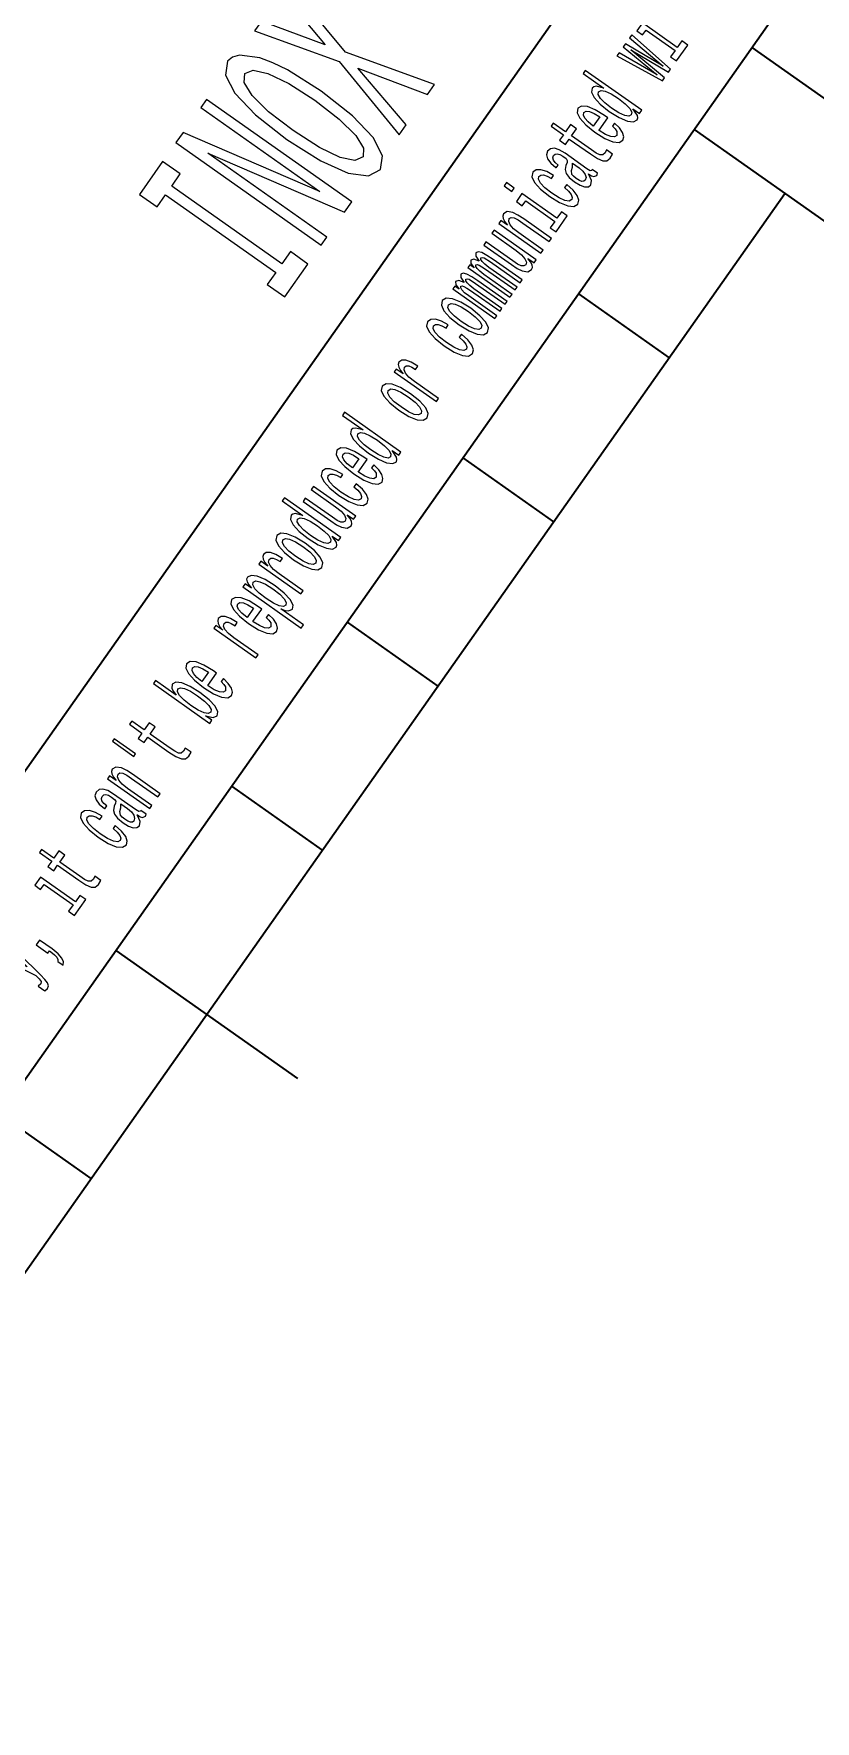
# Model space of a CAD drawing. Extents: x -102847 to 46781, y 197 to 139301.
# Drawn here: x 24826 to 32299, y 36556 to 52688 of the extents above; entities that cross this region are included whole.
import ezdxf

# ---------------------------------------------------------------- set-up
doc = ezdxf.new("R2010")
doc.units = 0

# ---------------------------------------------------------------- blocks, each defined once
blk = doc.blocks.new('Eletronics Cover 2 Upper')
at = {"color": 7, "lineweight": 35}
for p, q in [((220, 14), (385, 14)), ((10, 10), (410, 10)), ((220, 10), (410, 10)), ((110, 7.5), (310, 7.5))]:
    blk.add_line(p, q, dxfattribs=at)
at = {"color": 7, "lineweight": 35, "ltscale": 0.0625}
for p, q in [((250, 10), (250, 7.5)), ((270, 10), (270, 7.5)), ((280, 10), (280, 7.5)), ((290, 10), (290, 7.5)), ((300, 10), (300, 7.5))]:
    blk.add_line(p, q, dxfattribs=at)
at = {"color": 7, "lineweight": 35, "ltscale": 0.125}
for p, q in [((260, 10), (260, 5)), ((310, 10), (310, 5))]:
    blk.add_line(p, q, dxfattribs=at)
at = {"color": 7, "lineweight": 35, "ltscale": 0.1875}
blk.add_line((315, 10), (315, 2.5), dxfattribs=at)
at = {"color": 7, "lineweight": 13}
for points in [[(292.181549, 15.84438), (291.443817, 15.84438), (291.443817, 15.36023), (293.449585, 15.36023), (293.449585, 15.84438), (292.711823, 15.84438), (292.711823, 18.87608), (293.449585, 18.87608), (293.449585, 19.360229), (291.443817, 19.360229), (291.443817, 18.87608), (292.181549, 18.87608)], [(294.602325, 15.36023), (295.080688, 15.36023), (295.080688, 18.639769), (296.613831, 15.36023), (297.23056, 15.36023), (297.23056, 19.360229), (296.746399, 19.360229), (296.746399, 16.080692), (295.23056, 19.360229), (294.602325, 19.360229)], [(297.904907, 17.360229), (298.008667, 16.461096), (298.30835, 15.798271), (298.775208, 15.389049), (299.386169, 15.25072), (299.991364, 15.389049), (300.463989, 15.798271), (300.757935, 16.461096), (300.867432, 17.360229), (300.757935, 18.253601), (300.631134, 18.616714), (300.463989, 18.916426), (299.991364, 19.325649), (299.703186, 19.429394), (299.386169, 19.46974), (298.76947, 19.325649), (298.302612, 18.92219), (298.008667, 18.259365)], [(301.328552, 15.36023), (301.933716, 15.36023), (302.850159, 16.979828), (303.783875, 15.36023), (304.394806, 15.36023), (303.144104, 17.417868), (304.331421, 19.365993), (303.749298, 19.365993), (302.867432, 17.884726), (302.002899, 19.365993), (301.397705, 19.365993), (302.579254, 17.412104)], [(298.458221, 17.360229), (298.521606, 18.057636), (298.711823, 18.570604), (299.005768, 18.881844), (299.386169, 18.991354), (299.760803, 18.881844), (300.054749, 18.564842), (300.244965, 18.051872), (300.314117, 17.360229), (300.244965, 16.662825), (300.054749, 16.149857), (299.760803, 15.838616), (299.386169, 15.73487), (299.005768, 15.838616), (298.711823, 16.149857), (298.521606, 16.657061)], [(261.793945, 12.173991), (261.793945, 11.59258), (261.806915, 11.404539), (261.867432, 11.274856), (261.988464, 11.199207), (262.193787, 11.173271), (262.418579, 11.184078), (262.418579, 11.348343), (262.254333, 11.335375), (262.105194, 11.352666), (262.025208, 11.4067), (261.990631, 11.497478), (261.984131, 11.625), (261.984131, 12.173991), (262.418579, 12.173991), (262.418579, 12.336096), (261.984131, 12.336096), (261.984131, 12.675432), (261.793945, 12.675432), (261.793945, 12.336096), (261.465424, 12.336096), (261.465424, 12.173991)], [(268.420746, 12.768372), (268.420746, 12.180475), (268.565552, 12.180475), (268.565552, 12.768372)], [(269.600861, 12.173991), (269.600861, 11.59258), (269.613831, 11.404539), (269.674347, 11.274856), (269.79538, 11.199207), (270.000702, 11.173271), (270.225494, 11.184078), (270.225494, 11.348343), (270.061218, 11.335375), (269.912079, 11.352666), (269.832123, 11.4067), (269.797546, 11.497478), (269.791046, 11.625), (269.791046, 12.173991), (270.225494, 12.173991), (270.225494, 12.336096), (269.791046, 12.336096), (269.791046, 12.675432), (269.600861, 12.675432), (269.600861, 12.336096), (269.272339, 12.336096), (269.272339, 12.173991)], [(272.127502, 11.393732), (272.268005, 11.227305), (272.460358, 11.173271), (272.641907, 11.214337), (272.786743, 11.337536), (272.877502, 11.534222), (272.912079, 11.79575), (272.877502, 12.057277), (272.784576, 12.251801), (272.641907, 12.372839), (272.460358, 12.416066), (272.270142, 12.359871), (272.192352, 12.290707), (272.127502, 12.197767), (272.127502, 12.766211), (271.937317, 12.766211), (271.937317, 11.214337), (272.127502, 11.214337)], [(283.070587, 11.393732), (283.070587, 11.214337), (283.260773, 11.214337), (283.260773, 12.766211), (283.072754, 12.766211), (283.072754, 12.197767), (282.927917, 12.362032), (282.839294, 12.400937), (282.737732, 12.416066), (282.554016, 12.372839), (282.411346, 12.251801), (282.31842, 12.057277), (282.286011, 11.79575), (282.31842, 11.534222), (282.411346, 11.337536), (282.554016, 11.214337), (282.737732, 11.173271), (282.839294, 11.188401), (282.930084, 11.227305)], [(288.275208, 11.393732), (288.275208, 11.214337), (288.465393, 11.214337), (288.465393, 12.766211), (288.277344, 12.766211), (288.277344, 12.197767), (288.132538, 12.362032), (288.043915, 12.400937), (287.942322, 12.416066), (287.758606, 12.372839), (287.615967, 12.251801), (287.523041, 12.057277), (287.490601, 11.79575), (287.523041, 11.534222), (287.615967, 11.337536), (287.758606, 11.214337), (287.942322, 11.173271), (288.043915, 11.188401), (288.134705, 11.227305)], [(302.462524, 12.766211), (302.261536, 12.766211), (302.261536, 12.550073), (302.462524, 12.550073)], [(306.033142, 12.173991), (306.033142, 11.59258), (306.046112, 11.404539), (306.106628, 11.274856), (306.227661, 11.199207), (306.433014, 11.173271), (306.657776, 11.184078), (306.657776, 11.348343), (306.49353, 11.335375), (306.344391, 11.352666), (306.264404, 11.4067), (306.229828, 11.497478), (306.223358, 11.625), (306.223358, 12.173991), (306.657776, 12.173991), (306.657776, 12.336096), (306.223358, 12.336096), (306.223358, 12.675432), (306.033142, 12.675432), (306.033142, 12.336096), (305.70462, 12.336096), (305.70462, 12.173991)], [(309.093689, 11.393732), (309.093689, 11.214337), (309.283875, 11.214337), (309.283875, 12.766211), (309.095825, 12.766211), (309.095825, 12.197767), (308.951019, 12.362032), (308.862396, 12.400937), (308.760803, 12.416066), (308.577087, 12.372839), (308.434448, 12.251801), (308.341522, 12.057277), (308.309082, 11.79575), (308.341522, 11.534222), (308.434448, 11.337536), (308.577087, 11.214337), (308.760803, 11.173271), (308.862396, 11.188401), (308.953186, 11.227305)], [(257.114563, 12.375), (256.781708, 11.419669), (256.455322, 12.375), (256.247833, 12.375), (256.688751, 11.149496), (256.649841, 11.041427), (256.589355, 10.967939), (256.487762, 10.944164), (256.312683, 10.965778), (256.312683, 10.782061), (256.496399, 10.76477), (256.628235, 10.782061), (256.721191, 10.836095), (256.788177, 10.929035), (256.846558, 11.065202), (257.317719, 12.375)], [(260.819153, 11.37428), (260.819153, 12.336096), (260.330688, 12.336096), (260.330688, 12.173991), (260.628967, 12.173991), (260.628967, 11.37428), (260.239899, 11.37428), (260.239899, 11.214337), (261.212524, 11.214337), (261.212524, 11.37428)], [(264.880402, 11.990274), (265.06842, 11.990274), (265.029541, 12.163185), (264.936584, 12.299352), (264.791779, 12.383646), (264.603729, 12.416066), (264.39624, 12.372839), (264.238464, 12.251801), (264.139038, 12.055116), (264.104462, 11.791427), (264.136871, 11.5299), (264.234131, 11.335375), (264.387604, 11.214337), (264.59726, 11.173271), (264.783142, 11.205692), (264.927948, 11.29647), (265.027374, 11.439121), (265.070587, 11.629323), (264.889038, 11.629323), (264.856628, 11.508286), (264.796112, 11.417507), (264.709656, 11.361311), (264.603729, 11.34402), (264.471893, 11.372118), (264.376801, 11.458573), (264.31842, 11.599064), (264.298981, 11.797911), (264.31842, 11.992435), (264.378967, 12.132925), (264.476227, 12.21938), (264.603729, 12.24964), (264.716125, 12.230187), (264.800415, 12.180475), (264.856628, 12.098343)], [(266.131836, 11.365634), (266.131836, 11.35915), (266.142639, 11.285663), (266.175049, 11.233789), (266.311218, 11.192723), (266.417145, 11.210014), (266.417145, 11.356989), (266.371765, 11.350505), (266.311218, 11.378602), (266.300415, 11.465057), (266.300415, 12.065923), (266.274475, 12.21938), (266.198853, 12.32745), (266.066986, 12.392291), (265.881104, 12.416066), (265.699554, 12.39013), (265.565552, 12.316643), (265.481262, 12.202089), (265.453156, 12.050793), (265.453156, 12.037825), (265.623901, 12.037825), (265.639038, 12.128603), (265.686584, 12.193444), (265.764404, 12.232349), (265.874634, 12.247478), (265.98053, 12.236671), (266.056183, 12.204251), (266.101563, 12.148055), (266.116699, 12.070245), (266.108063, 11.979467), (266.073486, 11.934078), (265.98703, 11.912464), (265.824921, 11.895173), (265.639038, 11.856268), (265.507202, 11.787104), (265.429382, 11.679035), (265.405609, 11.519093), (265.427216, 11.376441), (265.494232, 11.270534), (265.602295, 11.20353), (265.751434, 11.179755), (265.952454, 11.225144)], [(266.7435, 11.214337), (266.933716, 11.214337), (266.933716, 11.884366), (266.953156, 12.037825), (267.015839, 12.150216), (267.113098, 12.21938), (267.242798, 12.245317), (267.346527, 12.223703), (267.411377, 12.165346), (267.443787, 12.068084), (267.45459, 11.938401), (267.45459, 11.214337), (267.644806, 11.214337), (267.644806, 11.977305), (267.636169, 12.130764), (267.59726, 12.258286), (267.469727, 12.375), (267.270874, 12.416066), (267.160645, 12.400937), (267.067719, 12.359871), (266.987732, 12.290707), (266.925049, 12.197767), (266.925049, 12.375), (266.7435, 12.375)], [(272.71756, 11.79575), (272.695953, 11.601225), (272.637604, 11.458573), (272.544647, 11.372118), (272.427948, 11.34402), (272.300415, 11.372118), (272.207489, 11.458573), (272.149109, 11.599064), (272.129669, 11.79575), (272.149109, 11.990274), (272.207489, 12.130764), (272.300415, 12.215057), (272.427948, 12.245317), (272.544647, 12.215057), (272.637604, 12.128603), (272.695953, 11.988112)], [(273.41568, 11.739553), (274.176483, 11.739553), (274.17865, 11.82817), (274.144073, 12.076729), (274.048981, 12.262609), (273.897675, 12.375), (273.696655, 12.416066), (273.5, 12.372839), (273.348694, 12.251801), (273.251434, 12.055116), (273.216858, 11.79575), (273.249268, 11.5299), (273.346527, 11.335375), (273.495667, 11.214337), (273.690186, 11.173271), (273.858765, 11.201369), (273.997101, 11.274856), (274.098694, 11.391571), (274.157043, 11.547191), (273.968994, 11.547191), (273.930115, 11.460735), (273.873901, 11.395893), (273.713959, 11.34402), (273.590759, 11.367796), (273.497833, 11.443444), (273.437317, 11.566643), (273.41568, 11.733069)], [(273.41568, 11.899496), (273.439453, 12.048632), (273.497833, 12.158862), (273.586426, 12.225864), (273.703156, 12.24964), (273.817719, 12.225864), (273.906311, 12.158862), (273.960358, 12.048632), (273.979797, 11.899496)], [(275.922882, 11.214337), (276.113098, 11.214337), (276.113098, 11.877882), (276.132538, 12.037825), (276.190918, 12.152378), (276.286011, 12.221542), (276.413513, 12.245317), (276.508636, 12.230187), (276.579956, 12.18696), (276.623169, 12.113473), (276.638306, 12.01405), (276.830688, 12.01405), (276.804749, 12.189121), (276.733398, 12.314482), (276.614532, 12.39013), (276.452423, 12.416066), (276.342194, 12.398775), (276.247101, 12.355548), (276.162811, 12.282061), (276.095795, 12.182637), (276.095795, 12.375), (275.922882, 12.375)], [(277.319153, 11.739553), (278.079956, 11.739553), (278.082123, 11.82817), (278.047546, 12.076729), (277.952423, 12.262609), (277.801147, 12.375), (277.600128, 12.416066), (277.403442, 12.372839), (277.252136, 12.251801), (277.154877, 12.055116), (277.1203, 11.79575), (277.15271, 11.5299), (277.249969, 11.335375), (277.399109, 11.214337), (277.593628, 11.173271), (277.762238, 11.201369), (277.900543, 11.274856), (278.002136, 11.391571), (278.060486, 11.547191), (277.872467, 11.547191), (277.833557, 11.460735), (277.777344, 11.395893), (277.617401, 11.34402), (277.494202, 11.367796), (277.401276, 11.443444), (277.340759, 11.566643), (277.319153, 11.733069)], [(277.319153, 11.899496), (277.342926, 12.048632), (277.401276, 12.158862), (277.489899, 12.225864), (277.606598, 12.24964), (277.721161, 12.225864), (277.809784, 12.158862), (277.8638, 12.048632), (277.88327, 11.899496)], [(278.63327, 12.195605), (278.63327, 12.375), (278.443054, 12.375), (278.443054, 10.76477), (278.63327, 10.76477), (278.63327, 11.391571), (278.700256, 11.289986), (278.775909, 11.222982), (278.966125, 11.173271), (279.147675, 11.214337), (279.290314, 11.337536), (279.38327, 11.532061), (279.417847, 11.79575), (279.38327, 12.057277), (279.290314, 12.251801), (279.147675, 12.372839), (278.966125, 12.416066), (278.862366, 12.403098), (278.773743, 12.362032), (278.69812, 12.292868)], [(278.933685, 11.34402), (278.806183, 11.372118), (278.713226, 11.458573), (278.654877, 11.599064), (278.635437, 11.79575), (278.654877, 11.990274), (278.713226, 12.130764), (278.806183, 12.215057), (278.933685, 12.245317), (279.050415, 12.215057), (279.143341, 12.128603), (279.201721, 11.988112), (279.223328, 11.79575), (279.201721, 11.601225), (279.143341, 11.458573), (279.050415, 11.372118)], [(279.826355, 11.214337), (280.016541, 11.214337), (280.016541, 11.877882), (280.036011, 12.037825), (280.09436, 12.152378), (280.189453, 12.221542), (280.316986, 12.245317), (280.412079, 12.230187), (280.483398, 12.18696), (280.526642, 12.113473), (280.541748, 12.01405), (280.734131, 12.01405), (280.708191, 12.189121), (280.636871, 12.314482), (280.517975, 12.39013), (280.355896, 12.416066), (280.245667, 12.398775), (280.150543, 12.355548), (280.066254, 12.282061), (279.999268, 12.182637), (279.999268, 12.375), (279.826355, 12.375)], [(280.999969, 11.793588), (281.034546, 11.5299), (281.133972, 11.335375), (281.291748, 11.214337), (281.503571, 11.173271), (281.713226, 11.214337), (281.871002, 11.333214), (281.970428, 11.527738), (282.007172, 11.793588), (281.970428, 12.057277), (281.871002, 12.253963), (281.713226, 12.372839), (281.503571, 12.416066), (281.291748, 12.372839), (281.133972, 12.251801), (281.034546, 12.057277)], [(281.194489, 11.79575), (281.213959, 11.990274), (281.274475, 12.130764), (281.371735, 12.217219), (281.503571, 12.247478), (281.63327, 12.217219), (281.73053, 12.132925), (281.791046, 11.990274), (281.812653, 11.79575), (281.791046, 11.599064), (281.73053, 11.456412), (281.63327, 11.369957), (281.503571, 11.341859), (281.371735, 11.369957), (281.274475, 11.456412), (281.213959, 11.599064)], [(282.770142, 12.245317), (282.895508, 12.215057), (282.990601, 12.130764), (283.046814, 11.990274), (283.06842, 11.79575), (283.046814, 11.599064), (282.990601, 11.458573), (282.895508, 11.372118), (282.770142, 11.34402), (282.651276, 11.372118), (282.560486, 11.458573), (282.499969, 11.601225), (282.48053, 11.79575), (282.499969, 11.988112), (282.560486, 12.128603), (282.651276, 12.215057)], [(284.553284, 12.375), (284.363098, 12.375), (284.363098, 11.704971), (284.341461, 11.549352), (284.278778, 11.43696), (284.181519, 11.367796), (284.054016, 11.346182), (283.952423, 11.363473), (283.887573, 11.415346), (283.85083, 11.503963), (283.842194, 11.629323), (283.842194, 12.375), (283.651978, 12.375), (283.651978, 11.612032), (283.658478, 11.458573), (283.699524, 11.331052), (283.82489, 11.214337), (284.025909, 11.173271), (284.133972, 11.188401), (284.226929, 11.227305), (284.306885, 11.294309), (284.371735, 11.391571), (284.371735, 11.214337), (284.553284, 11.214337)], [(285.698822, 11.990274), (285.886841, 11.990274), (285.847961, 12.163185), (285.755005, 12.299352), (285.610199, 12.383646), (285.42215, 12.416066), (285.214661, 12.372839), (285.056885, 12.251801), (284.957458, 12.055116), (284.922882, 11.791427), (284.955292, 11.5299), (285.052551, 11.335375), (285.206024, 11.214337), (285.41568, 11.173271), (285.601563, 11.205692), (285.746368, 11.29647), (285.845795, 11.439121), (285.889038, 11.629323), (285.707458, 11.629323), (285.675049, 11.508286), (285.614532, 11.417507), (285.528076, 11.361311), (285.42215, 11.34402), (285.290314, 11.372118), (285.195221, 11.458573), (285.136841, 11.599064), (285.117401, 11.797911), (285.136841, 11.992435), (285.197388, 12.132925), (285.294647, 12.21938), (285.42215, 12.24964), (285.534546, 12.230187), (285.618835, 12.180475), (285.675049, 12.098343)], [(286.427216, 11.739553), (287.188019, 11.739553), (287.190186, 11.82817), (287.155579, 12.076729), (287.060486, 12.262609), (286.90918, 12.375), (286.708191, 12.416066), (286.511505, 12.372839), (286.360199, 12.251801), (286.262939, 12.055116), (286.228363, 11.79575), (286.260773, 11.5299), (286.358032, 11.335375), (286.507172, 11.214337), (286.701691, 11.173271), (286.8703, 11.201369), (287.008606, 11.274856), (287.110199, 11.391571), (287.168579, 11.547191), (286.98053, 11.547191), (286.94162, 11.460735), (286.885437, 11.395893), (286.725464, 11.34402), (286.602295, 11.367796), (286.509338, 11.443444), (286.448822, 11.566643), (286.427216, 11.733069)], [(286.427216, 11.899496), (286.450989, 12.048632), (286.509338, 12.158862), (286.597961, 12.225864), (286.714661, 12.24964), (286.829224, 12.225864), (286.917847, 12.158862), (286.971863, 12.048632), (286.991333, 11.899496)], [(287.974762, 12.245317), (288.100128, 12.215057), (288.195221, 12.130764), (288.251404, 11.990274), (288.273041, 11.79575), (288.251404, 11.599064), (288.195221, 11.458573), (288.100128, 11.372118), (287.974762, 11.34402), (287.855896, 11.372118), (287.765106, 11.458573), (287.70459, 11.601225), (287.68512, 11.79575), (287.70459, 11.988112), (287.765106, 12.128603), (287.855896, 12.215057)], [(290.108032, 11.793588), (290.142639, 11.5299), (290.242065, 11.335375), (290.399841, 11.214337), (290.611633, 11.173271), (290.821289, 11.214337), (290.979095, 11.333214), (291.078491, 11.527738), (291.115265, 11.793588), (291.078491, 12.057277), (290.979095, 12.253963), (290.821289, 12.372839), (290.611633, 12.416066), (290.399841, 12.372839), (290.242065, 12.251801), (290.142639, 12.057277)], [(290.302582, 11.79575), (290.322021, 11.990274), (290.382538, 12.130764), (290.479797, 12.217219), (290.611633, 12.247478), (290.741333, 12.217219), (290.838593, 12.132925), (290.899109, 11.990274), (290.920715, 11.79575), (290.899109, 11.599064), (290.838593, 11.456412), (290.741333, 11.369957), (290.611633, 11.341859), (290.479797, 11.369957), (290.382538, 11.456412), (290.322021, 11.599064)], [(291.536743, 11.214337), (291.726929, 11.214337), (291.726929, 11.877882), (291.746368, 12.037825), (291.804749, 12.152378), (291.899841, 12.221542), (292.027344, 12.245317), (292.122467, 12.230187), (292.193787, 12.18696), (292.237, 12.113473), (292.252136, 12.01405), (292.444519, 12.01405), (292.418579, 12.189121), (292.347229, 12.314482), (292.228363, 12.39013), (292.066254, 12.416066), (291.956024, 12.398775), (291.860931, 12.355548), (291.776642, 12.282061), (291.709625, 12.182637), (291.709625, 12.375), (291.536743, 12.375)], [(294.806885, 11.990274), (294.994934, 11.990274), (294.956055, 12.163185), (294.863098, 12.299352), (294.718292, 12.383646), (294.530243, 12.416066), (294.322754, 12.372839), (294.164978, 12.251801), (294.065552, 12.055116), (294.030975, 11.791427), (294.063385, 11.5299), (294.160645, 11.335375), (294.314117, 11.214337), (294.523773, 11.173271), (294.709656, 11.205692), (294.854462, 11.29647), (294.953888, 11.439121), (294.997101, 11.629323), (294.815552, 11.629323), (294.783142, 11.508286), (294.722595, 11.417507), (294.636169, 11.361311), (294.530243, 11.34402), (294.398407, 11.372118), (294.303284, 11.458573), (294.244934, 11.599064), (294.225494, 11.797911), (294.244934, 11.992435), (294.305481, 12.132925), (294.40271, 12.21938), (294.530243, 12.24964), (294.642639, 12.230187), (294.726929, 12.180475), (294.783142, 12.098343)], [(295.312683, 11.793588), (295.34726, 11.5299), (295.446686, 11.335375), (295.604462, 11.214337), (295.816284, 11.173271), (296.02594, 11.214337), (296.183716, 11.333214), (296.283142, 11.527738), (296.319885, 11.793588), (296.283142, 12.057277), (296.183716, 12.253963), (296.02594, 12.372839), (295.816284, 12.416066), (295.604462, 12.372839), (295.446686, 12.251801), (295.34726, 12.057277)], [(295.507202, 11.79575), (295.526642, 11.990274), (295.587158, 12.130764), (295.684418, 12.217219), (295.816284, 12.247478), (295.945953, 12.217219), (296.043213, 12.132925), (296.103729, 11.990274), (296.125366, 11.79575), (296.103729, 11.599064), (296.043213, 11.456412), (295.945953, 11.369957), (295.816284, 11.341859), (295.684418, 11.369957), (295.587158, 11.456412), (295.526642, 11.599064)], [(296.59436, 11.214337), (296.76944, 11.214337), (296.76944, 11.990274), (296.780243, 12.106989), (296.812683, 12.191282), (296.862366, 12.240994), (296.927216, 12.260447), (296.979095, 12.243155), (297.013672, 12.199928), (297.030975, 12.126441), (297.037445, 12.029179), (297.037445, 11.214337), (297.201721, 11.214337), (297.201721, 11.990274), (297.212524, 12.104827), (297.244934, 12.189121), (297.296814, 12.240994), (297.361664, 12.260447), (297.413544, 12.243155), (297.44812, 12.199928), (297.469727, 12.029179), (297.469727, 11.214337), (297.644806, 11.214337), (297.644806, 12.016211), (297.634003, 12.182637), (297.599426, 12.310159), (297.530243, 12.387968), (297.417847, 12.416066), (297.286011, 12.372839), (297.184448, 12.247478), (297.104462, 12.370678), (296.970459, 12.416066), (296.84726, 12.372839), (296.76297, 12.251801), (296.76297, 12.375), (296.59436, 12.375)], [(297.895538, 11.214337), (298.070618, 11.214337), (298.070618, 11.990274), (298.081421, 12.106989), (298.113831, 12.191282), (298.163544, 12.240994), (298.228394, 12.260447), (298.280243, 12.243155), (298.314819, 12.199928), (298.332123, 12.126441), (298.338623, 12.029179), (298.338623, 11.214337), (298.502869, 11.214337), (298.502869, 11.990274), (298.513672, 12.104827), (298.546112, 12.189121), (298.597961, 12.240994), (298.662811, 12.260447), (298.714691, 12.243155), (298.749268, 12.199928), (298.770874, 12.029179), (298.770874, 11.214337), (298.945953, 11.214337), (298.945953, 12.016211), (298.93515, 12.182637), (298.900574, 12.310159), (298.831421, 12.387968), (298.719025, 12.416066), (298.587158, 12.372839), (298.485596, 12.247478), (298.405609, 12.370678), (298.271606, 12.416066), (298.148407, 12.372839), (298.064117, 12.251801), (298.064117, 12.375), (297.895538, 12.375)], [(300.167145, 12.375), (299.976929, 12.375), (299.976929, 11.704971), (299.955322, 11.549352), (299.892639, 11.43696), (299.79538, 11.367796), (299.667847, 11.346182), (299.566284, 11.363473), (299.501434, 11.415346), (299.464691, 11.503963), (299.456055, 11.629323), (299.456055, 12.375), (299.265839, 12.375), (299.265839, 11.612032), (299.272339, 11.458573), (299.313416, 11.331052), (299.438751, 11.214337), (299.639771, 11.173271), (299.747833, 11.188401), (299.840759, 11.227305), (299.920746, 11.294309), (299.985596, 11.391571), (299.985596, 11.214337), (300.167145, 11.214337)], [(300.573486, 11.214337), (300.763672, 11.214337), (300.763672, 11.884366), (300.783142, 12.037825), (300.845825, 12.150216), (300.943085, 12.21938), (301.072754, 12.245317), (301.176514, 12.223703), (301.241364, 12.165346), (301.273773, 12.068084), (301.284576, 11.938401), (301.284576, 11.214337), (301.474792, 11.214337), (301.474792, 11.977305), (301.466125, 12.130764), (301.427246, 12.258286), (301.299713, 12.375), (301.100861, 12.416066), (300.990631, 12.400937), (300.897705, 12.359871), (300.817719, 12.290707), (300.755035, 12.197767), (300.755035, 12.375), (300.573486, 12.375)], [(302.456055, 11.37428), (302.456055, 12.336096), (301.96759, 12.336096), (301.96759, 12.173991), (302.265869, 12.173991), (302.265869, 11.37428), (301.876801, 11.37428), (301.876801, 11.214337), (302.849426, 11.214337), (302.849426, 11.37428)], [(303.914978, 11.990274), (304.103027, 11.990274), (304.064117, 12.163185), (303.971191, 12.299352), (303.826355, 12.383646), (303.638336, 12.416066), (303.430847, 12.372839), (303.273071, 12.251801), (303.173645, 12.055116), (303.139038, 11.791427), (303.171478, 11.5299), (303.268738, 11.335375), (303.42218, 11.214337), (303.631836, 11.173271), (303.817719, 11.205692), (303.962524, 11.29647), (304.061951, 11.439121), (304.105194, 11.629323), (303.923645, 11.629323), (303.891205, 11.508286), (303.830688, 11.417507), (303.744232, 11.361311), (303.638336, 11.34402), (303.50647, 11.372118), (303.411377, 11.458573), (303.353027, 11.599064), (303.333588, 11.797911), (303.353027, 11.992435), (303.413544, 12.132925), (303.510803, 12.21938), (303.638336, 12.24964), (303.750732, 12.230187), (303.835022, 12.180475), (303.891205, 12.098343)], [(305.166443, 11.365634), (305.166443, 11.35915), (305.177246, 11.285663), (305.209656, 11.233789), (305.345825, 11.192723), (305.451721, 11.210014), (305.451721, 11.356989), (305.406342, 11.350505), (305.345825, 11.378602), (305.335022, 11.465057), (305.335022, 12.065923), (305.309082, 12.21938), (305.233429, 12.32745), (305.101593, 12.392291), (304.91571, 12.416066), (304.734161, 12.39013), (304.600159, 12.316643), (304.515869, 12.202089), (304.487762, 12.050793), (304.487762, 12.037825), (304.658508, 12.037825), (304.673645, 12.128603), (304.721191, 12.193444), (304.799011, 12.232349), (304.909241, 12.247478), (305.015137, 12.236671), (305.09079, 12.204251), (305.136169, 12.148055), (305.151306, 12.070245), (305.142639, 11.979467), (305.108093, 11.934078), (305.021606, 11.912464), (304.859497, 11.895173), (304.673645, 11.856268), (304.541809, 11.787104), (304.463989, 11.679035), (304.440216, 11.519093), (304.461823, 11.376441), (304.528809, 11.270534), (304.636902, 11.20353), (304.786011, 11.179755), (304.98703, 11.225144)], [(307.245697, 11.739553), (308.0065, 11.739553), (308.008667, 11.82817), (307.97406, 12.076729), (307.878967, 12.262609), (307.727661, 12.375), (307.526672, 12.416066), (307.329987, 12.372839), (307.17868, 12.251801), (307.081421, 12.055116), (307.046844, 11.79575), (307.079254, 11.5299), (307.176514, 11.335375), (307.325653, 11.214337), (307.520172, 11.173271), (307.688782, 11.201369), (307.827087, 11.274856), (307.92868, 11.391571), (307.987061, 11.547191), (307.799011, 11.547191), (307.760101, 11.460735), (307.703918, 11.395893), (307.543945, 11.34402), (307.420776, 11.367796), (307.32782, 11.443444), (307.267303, 11.566643), (307.245697, 11.733069)], [(307.245697, 11.899496), (307.26947, 12.048632), (307.32782, 12.158862), (307.416443, 12.225864), (307.533142, 12.24964), (307.647705, 12.225864), (307.736328, 12.158862), (307.790344, 12.048632), (307.809814, 11.899496)], [(308.793243, 12.245317), (308.91861, 12.215057), (309.013702, 12.130764), (309.069885, 11.990274), (309.091522, 11.79575), (309.069885, 11.599064), (309.013702, 11.458573), (308.91861, 11.372118), (308.793243, 11.34402), (308.674377, 11.372118), (308.583588, 11.458573), (308.523071, 11.601225), (308.503601, 11.79575), (308.523071, 11.988112), (308.583588, 12.128603), (308.674377, 12.215057)], [(311.257233, 11.214337), (311.430115, 12.199928), (311.603027, 11.214337), (311.784607, 11.214337), (312.069885, 12.375), (311.886169, 12.375), (311.693817, 11.389409), (311.523071, 12.375), (311.335022, 12.375), (311.164276, 11.389409), (310.971924, 12.375), (310.790344, 12.375), (311.075684, 11.214337)], [(312.865295, 11.37428), (312.865295, 12.336096), (312.376831, 12.336096), (312.376831, 12.173991), (312.67511, 12.173991), (312.67511, 11.37428), (312.286041, 11.37428), (312.286041, 11.214337), (313.258667, 11.214337), (313.258667, 11.37428)], [(266.110229, 11.620677), (266.08429, 11.508286), (266.015137, 11.42183), (265.911377, 11.365634), (265.783844, 11.346182), (265.701721, 11.356989), (265.643372, 11.391571), (265.606628, 11.452089), (265.595825, 11.536384), (265.604462, 11.612032), (265.639038, 11.666066), (265.777374, 11.726585), (265.952454, 11.752522), (266.110229, 11.804395)], [(305.144836, 11.620677), (305.118896, 11.508286), (305.049713, 11.42183), (304.945984, 11.365634), (304.818451, 11.346182), (304.736328, 11.356989), (304.677979, 11.391571), (304.641205, 11.452089), (304.630402, 11.536384), (304.639038, 11.612032), (304.673645, 11.666066), (304.811951, 11.726585), (304.98703, 11.752522), (305.144836, 11.804395)], [(257.933716, 11.214337), (258.078522, 11.214337), (258.078522, 11.173271), (258.067719, 11.069525), (258.033142, 10.996037), (257.972626, 10.948487), (257.881836, 10.924712), (257.881836, 10.777738), (258.030975, 10.81232), (258.141205, 10.892291), (258.208221, 11.019813), (258.231995, 11.190562), (258.231995, 11.538545), (257.933716, 11.538545)]]:
    blk.add_lwpolyline(points, close=True, dxfattribs=at)

msp = doc.modelspace()

# ---------------------------------------------------------------- block references
at = {"xscale": 191.9987919355817, "yscale": 424.9905550316047, "zscale": 191.9987919355817, "rotation": 54.82461164943881}
msp.add_blockref('Eletronics Cover 2 Upper', (326.41, 672.259), dxfattribs=at)

doc.saveas('drawing.dxf')
